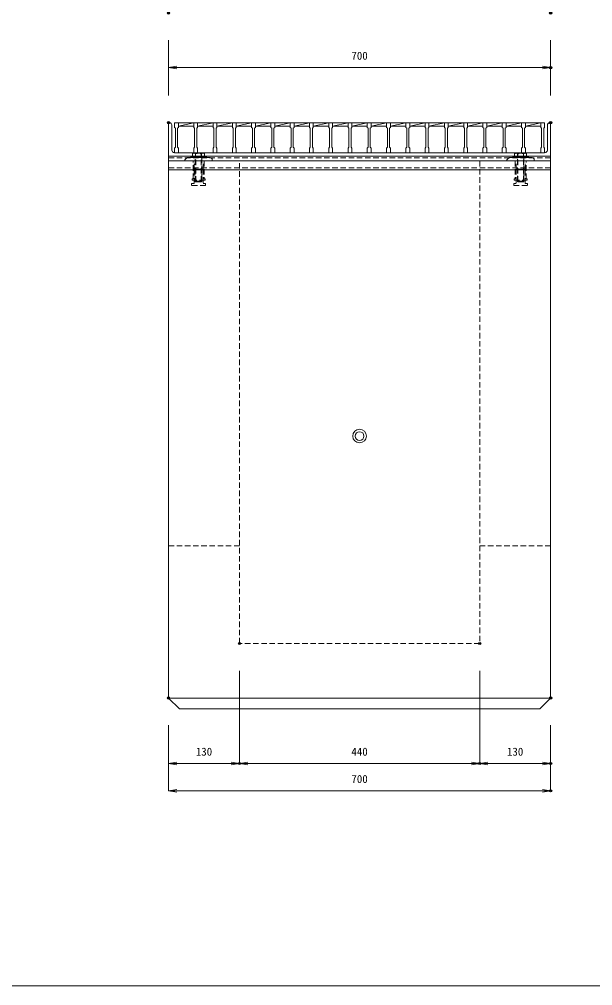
# Model space of a CAD drawing. Units: millimetres, scale not verified. Extents: x -4194 to -304, y 527 to 3367.
# Drawn here: x -2779 to -1729, y 527 to 2298 of the extents above; entities that cross this region are included whole.
import ezdxf
from ezdxf.enums import TextEntityAlignment as Align

# ---------------------------------------------------------------- set-up
doc = ezdxf.new("R2010")
doc.units = ezdxf.units.MM
doc.header["$LTSCALE"] = 20
doc.header["$PDMODE"] = 32
doc.header["$PDSIZE"] = 4
doc.linetypes.add('USER1', pattern=[0.75, 0.5, -0.25])
for name, color, linetype, lineweight in [('0-1_TITLE', 7, 'Continuous', 18), ('0-3_KIJUN', 7, 'Continuous', 18), ('0-5_SUNPO', 3, 'Continuous', 18), ('0-6_UKEWAKU', 4, 'Continuous', 18), ('0-7_GRE', 5, 'Continuous', 18), ('0-9__0-0_0', 7, 'Continuous', 18)]:
    doc.layers.add(name, color=color, linetype=linetype, lineweight=lineweight)
doc.layers.add('0-A__0-2_DEFPOINTS', color=7, linetype='Continuous')
doc.styles.add('ＭＳ ゴシック', font='')
doc.styles.get('ＭＳ ゴシック').set_extended_font_data('MS Gothic')

# ---------------------------------------------------------------- blocks, each defined once
blk = doc.blocks.new('W1-2_INST_C')
at = {"layer": '0-3_KIJUN', "linetype": 'USER1'}
for p, q in [((-8.23, -15), (-8.23, 0)), ((8.22, -15), (8.22, 0))]:
    blk.add_line(p, q, dxfattribs=at)
for points in [[(10, 0), (-10, 0), (-10, -33), (-12, -33), (-12, -35), (12, -35), (12, -33), (10, -33)], [(8.22, -15), (-8.23, -15), (-8.23, -41.5), (-12.75, -41.5), (-12.75, -45), (12.75, -45), (12.75, -41.5), (8.22, -41.5)], [(-6, -15), (6, -15), (6, -38), (-6, -38)]]:
    blk.add_lwpolyline(points, close=True, dxfattribs=at)
blk = doc.blocks.new('_OPEN')
at = {"layer": '0-9__0-0_0'}
blk.add_line((0, 0), (-1, 0), dxfattribs=at)
blk.add_lwpolyline([(-1, 0.167), (0, 0), (-1, -0.167)], dxfattribs=at)
blk = doc.blocks.new('_D6')
at = {"layer": '0-5_SUNPO'}
for p, q in [((1687.95, 1839.88), (1687.95, 1890.88)), ((1702.95, 1890.88), (2372.95, 1890.88)), ((2387.95, 1839.88), (2387.95, 1890.88))]:
    blk.add_line(p, q, dxfattribs=at)
at = {"layer": '0-A__0-2_DEFPOINTS'}
for p in [(2387.95, 1890.88), (1687.95, 1789.88), (2387.95, 1789.88)]:
    blk.add_point(p, dxfattribs=at)
at = {"layer": '0-5_SUNPO', "xscale": 15, "yscale": 15, "rotation": 180}
blk.add_blockref('_OPEN', (1687.95, 1890.88), dxfattribs=at)
at = {"layer": '0-5_SUNPO', "xscale": 15, "yscale": 15}
blk.add_blockref('_OPEN', (2387.95, 1890.88), dxfattribs=at)
at = {"layer": '0-5_SUNPO', "color": 7, "style": 'ＭＳ ゴシック'}
blk.add_text('700', height=14.66, dxfattribs=at).set_placement((2022.95, 1900.88), align=Align.BOTTOM_LEFT)
blk = doc.blocks.new('_D7')
at = {"layer": '0-5_SUNPO'}
for p, q in [((1687.95, 1940.88), (1687.95, 1890.88)), ((2387.95, 1940.88), (2387.95, 1890.88)), ((1702.95, 1890.88), (2372.95, 1890.88))]:
    blk.add_line(p, q, dxfattribs=at)
at = {"layer": '0-A__0-2_DEFPOINTS'}
for p in [(1687.95, 1990.88), (2387.95, 1990.88), (2387.95, 1890.88)]:
    blk.add_point(p, dxfattribs=at)
at = {"layer": '0-5_SUNPO', "xscale": 15, "yscale": 15, "rotation": 180}
blk.add_blockref('_OPEN', (1687.95, 1890.88), dxfattribs=at)
at = {"layer": '0-5_SUNPO', "xscale": 15, "yscale": 15}
blk.add_blockref('_OPEN', (2387.95, 1890.88), dxfattribs=at)
at = {"layer": '0-5_SUNPO', "color": 7, "style": 'ＭＳ ゴシック'}
blk.add_text('700', height=14.66, dxfattribs=at).set_placement((2022.95, 1900.88), align=Align.BOTTOM_LEFT)
blk = doc.blocks.new('A$C7D4F0D3A')
at = {"layer": '0-3_KIJUN', "color": 3}
for p, q in [((-15, 45), (15, 45)), ((-15, 44), (-15, 45)), ((15, 44), (-15, 44)), ((10.95, 45), (-10.95, 45)), ((-9.22, 52), (9.22, 52)), ((-5.47, 45), (-5.47, 51)), ((5.5, 45), (5.5, 51)), ((15, 45), (15, 44))]:
    blk.add_line(p, q, dxfattribs=at)
at = {"layer": '0-3_KIJUN', "color": 3, "linetype": 'USER1'}
for p, q in [((-6, 44), (6, 44)), ((-6, 1), (-6, 44)), ((-5, 0), (-5, 44)), ((5, 0), (5, 44)), ((6, 44), (6, 1)), ((-5, 0), (-6, 1)), ((6, 1), (-6, 1)), ((5, 0), (-5, 0)), ((6, 1), (5, 0))]:
    blk.add_line(p, q, dxfattribs=at)
at = {"layer": '0-3_KIJUN', "color": 3}
for points in [[(-10.95, 45), (-10.95, 51), (-9.22, 52)], [(9.22, 52), (10.95, 51), (10.95, 45)]]:
    blk.add_lwpolyline(points, dxfattribs=at)
for centre, radius, start, end in [((-8.21, 47.74), 4.26, 49.93201, 130.06799), ((0.02, 36.46), 15.54, 69.33427, 110.66573), ((8.23, 47.79), 4.21, 49.666, 130.334)]:
    blk.add_arc(centre, radius, start, end, dxfattribs=at)
blk = doc.blocks.new('_D61')
at = {"layer": '0-5_SUNPO'}
for p, q in [((1817.95, 785.88), (1817.95, 615.88)), ((1687.95, 685.88), (1687.95, 615.88)), ((1702.95, 615.88), (1802.95, 615.88))]:
    blk.add_line(p, q, dxfattribs=at)
at = {"layer": '0-A__0-2_DEFPOINTS'}
for p in [(1817.95, 835.88), (1687.95, 735.88), (1817.95, 615.88)]:
    blk.add_point(p, dxfattribs=at)
at = {"layer": '0-5_SUNPO', "xscale": 15, "yscale": 15, "rotation": 180}
blk.add_blockref('_OPEN', (1687.95, 615.88), dxfattribs=at)
at = {"layer": '0-5_SUNPO', "xscale": 15, "yscale": 15}
blk.add_blockref('_OPEN', (1817.95, 615.88), dxfattribs=at)
at = {"layer": '0-5_SUNPO', "color": 7, "style": 'ＭＳ ゴシック'}
blk.add_text('130', height=14.66, dxfattribs=at).set_placement((1737.95, 625.88), align=Align.BOTTOM_LEFT)
blk = doc.blocks.new('_D62')
at = {"layer": '0-5_SUNPO'}
for p, q in [((1817.95, 785.88), (1817.95, 615.88)), ((2257.95, 785.88), (2257.95, 615.88)), ((1832.95, 615.88), (2242.95, 615.88))]:
    blk.add_line(p, q, dxfattribs=at)
at = {"layer": '0-A__0-2_DEFPOINTS'}
for p in [(1817.95, 835.88), (2257.95, 835.88), (2257.95, 615.88)]:
    blk.add_point(p, dxfattribs=at)
at = {"layer": '0-5_SUNPO', "xscale": 15, "yscale": 15, "rotation": 180}
blk.add_blockref('_OPEN', (1817.95, 615.88), dxfattribs=at)
at = {"layer": '0-5_SUNPO', "xscale": 15, "yscale": 15}
blk.add_blockref('_OPEN', (2257.95, 615.88), dxfattribs=at)
at = {"layer": '0-5_SUNPO', "color": 7, "style": 'ＭＳ ゴシック'}
blk.add_text('440', height=14.66, dxfattribs=at).set_placement((2022.95, 625.88), align=Align.BOTTOM_LEFT)
blk = doc.blocks.new('_D63')
at = {"layer": '0-5_SUNPO'}
for p, q in [((2257.95, 785.88), (2257.95, 615.88)), ((2387.95, 685.88), (2387.95, 615.88)), ((2272.95, 615.88), (2372.95, 615.88))]:
    blk.add_line(p, q, dxfattribs=at)
at = {"layer": '0-A__0-2_DEFPOINTS'}
for p in [(2257.95, 835.88), (2387.95, 735.88), (2387.95, 615.88)]:
    blk.add_point(p, dxfattribs=at)
at = {"layer": '0-5_SUNPO', "xscale": 15, "yscale": 15, "rotation": 180}
blk.add_blockref('_OPEN', (2257.95, 615.88), dxfattribs=at)
at = {"layer": '0-5_SUNPO', "xscale": 15, "yscale": 15}
blk.add_blockref('_OPEN', (2387.95, 615.88), dxfattribs=at)
at = {"layer": '0-5_SUNPO', "color": 7, "style": 'ＭＳ ゴシック'}
blk.add_text('130', height=14.66, dxfattribs=at).set_placement((2307.95, 625.88), align=Align.BOTTOM_LEFT)
blk = doc.blocks.new('_D64')
at = {"layer": '0-5_SUNPO'}
for p, q in [((1687.95, 685.88), (1687.95, 565.88)), ((2387.95, 685.88), (2387.95, 565.88)), ((1702.95, 565.88), (2372.95, 565.88))]:
    blk.add_line(p, q, dxfattribs=at)
at = {"layer": '0-A__0-2_DEFPOINTS'}
for p in [(1687.95, 735.88), (2387.95, 735.88), (2387.95, 565.88)]:
    blk.add_point(p, dxfattribs=at)
at = {"layer": '0-5_SUNPO', "xscale": 15, "yscale": 15, "rotation": 180}
blk.add_blockref('_OPEN', (1687.95, 565.88), dxfattribs=at)
at = {"layer": '0-5_SUNPO', "xscale": 15, "yscale": 15}
blk.add_blockref('_OPEN', (2387.95, 565.88), dxfattribs=at)
at = {"layer": '0-5_SUNPO', "color": 7, "style": 'ＭＳ ゴシック'}
blk.add_text('700', height=14.66, dxfattribs=at).set_placement((2022.95, 575.88), align=Align.BOTTOM_LEFT)
blk = doc.blocks.new('M16_insert')
at = {"layer": '0-3_KIJUN', "color": 3}
for radius in [12.5, 8]:
    blk.add_circle((0, 0), radius, dxfattribs=at)
blk = doc.blocks.new('A$C2C2879BF')
at = {"layer": '0-7_GRE'}
for p, q in [((7, 0), (0, 0)), ((0, 0), (0, -8.5)), ((0, 0), (678, 0)), ((7, -8.5), (7, 0)), ((7, -6), (35.32, 0)), ((35.32, 0), (35.32, -8.5)), ((42.32, 0), (35.32, 0)), ((42.32, -8.5), (42.32, 0)), ((42.32, -6), (70.63, 0)), ((70.63, 0), (70.63, -8.5)), ((77.63, 0), (70.63, 0)), ((77.63, -8.5), (77.63, 0)), ((77.63, -6), (105.95, 0)), ((105.95, 0), (105.95, -8.5)), ((112.95, 0), (105.95, 0)), ((112.95, -8.5), (112.95, 0)), ((112.95, -6), (141.26, 0)), ((141.26, 0), (141.26, -8.5)), ((148.26, 0), (141.26, 0)), ((148.26, -8.5), (148.26, 0)), ((148.26, -6), (176.58, 0)), ((176.58, 0), (176.58, -8.5)), ((183.58, 0), (176.58, 0)), ((183.58, -8.5), (183.58, 0)), ((183.58, -6), (211.9, 0)), ((211.9, 0), (211.9, -8.5)), ((218.9, 0), (211.9, 0)), ((218.9, -8.5), (218.9, 0)), ((218.9, -6), (247.21, 0)), ((247.21, 0), (247.21, -8.5)), ((254.21, 0), (247.21, 0)), ((254.21, -8.5), (254.21, 0)), ((254.21, -6), (282.53, 0)), ((282.53, 0), (282.53, -8.5)), ((289.53, 0), (282.53, 0)), ((289.53, -8.5), (289.53, 0)), ((289.53, -6), (317.84, 0)), ((317.84, 0), (317.84, -8.5)), ((324.84, 0), (317.84, 0)), ((324.84, -8.5), (324.84, 0)), ((324.84, -6), (353.16, 0)), ((353.16, 0), (353.16, -8.5)), ((360.16, 0), (353.16, 0)), ((360.16, -8.5), (360.16, 0)), ((360.16, -6), (388.48, 0)), ((388.48, 0), (388.48, -8.5)), ((395.48, 0), (388.48, 0)), ((395.48, -8.5), (395.48, 0)), ((395.48, -6), (423.79, 0)), ((423.79, 0), (423.79, -8.5)), ((430.79, 0), (423.79, 0)), ((430.79, -8.5), (430.79, 0)), ((430.79, -6), (459.11, 0)), ((459.11, 0), (459.11, -8.5)), ((466.11, 0), (459.11, 0)), ((466.11, -8.5), (466.11, 0)), ((466.11, -6), (494.42, 0)), ((494.42, 0), (494.42, -8.5)), ((501.42, 0), (494.42, 0)), ((501.42, -8.5), (501.42, 0)), ((501.42, -6), (529.74, 0)), ((529.74, 0), (529.74, -8.5)), ((536.74, 0), (529.74, 0)), ((536.74, -8.5), (536.74, 0)), ((536.74, -6), (565.06, 0)), ((565.06, 0), (565.06, -8.5)), ((572.06, 0), (565.06, 0)), ((572.06, -8.5), (572.06, 0)), ((572.06, -6), (600.37, 0)), ((600.37, 0), (600.37, -8.5)), ((607.37, 0), (600.37, 0)), ((607.37, -8.5), (607.37, 0)), ((607.37, -6), (635.69, 0)), ((635.69, 0), (635.69, -8.5)), ((642.69, 0), (635.69, 0)), ((642.69, -8.5), (642.69, 0)), ((642.69, -6), (671, 0)), ((671, 0), (671, -8.5)), ((678, 0), (671, 0)), ((678, -8.5), (678, 0)), ((0, -8.5), (1.5, -10)), ((1.5, -10), (1.5, -45)), ((7, -8.5), (5.5, -10)), ((5.5, -45), (5.5, -10)), ((7, -6), (35.32, -6)), ((35.32, -8.5), (36.82, -10)), ((36.82, -10), (36.82, -45)), ((42.32, -8.5), (40.82, -10)), ((40.82, -45), (40.82, -10)), ((42.32, -6), (70.63, -6)), ((70.63, -8.5), (72.13, -10)), ((72.13, -10), (72.13, -45)), ((77.63, -8.5), (76.13, -10)), ((76.13, -45), (76.13, -10)), ((77.63, -6), (105.95, -6)), ((105.95, -8.5), (107.45, -10)), ((107.45, -10), (107.45, -45)), ((112.95, -8.5), (111.45, -10)), ((111.45, -45), (111.45, -10)), ((112.95, -6), (141.26, -6)), ((141.26, -8.5), (142.76, -10)), ((142.76, -10), (142.76, -45)), ((148.26, -8.5), (146.76, -10)), ((146.76, -45), (146.76, -10)), ((148.26, -6), (176.58, -6)), ((176.58, -8.5), (178.08, -10)), ((178.08, -10), (178.08, -45)), ((183.58, -8.5), (182.08, -10)), ((182.08, -45), (182.08, -10)), ((183.58, -6), (211.9, -6)), ((211.9, -8.5), (213.4, -10)), ((213.4, -10), (213.4, -45)), ((218.9, -8.5), (217.4, -10)), ((217.4, -45), (217.4, -10)), ((218.9, -6), (247.21, -6)), ((247.21, -8.5), (248.71, -10)), ((248.71, -10), (248.71, -45)), ((254.21, -8.5), (252.71, -10)), ((252.71, -45), (252.71, -10)), ((254.21, -6), (282.53, -6)), ((282.53, -8.5), (284.03, -10)), ((284.03, -10), (284.03, -45)), ((289.53, -8.5), (288.03, -10)), ((288.03, -45), (288.03, -10)), ((289.53, -6), (317.84, -6)), ((317.84, -8.5), (319.34, -10)), ((319.34, -10), (319.34, -45)), ((324.84, -8.5), (323.34, -10)), ((323.34, -45), (323.34, -10)), ((324.84, -6), (353.16, -6)), ((353.16, -8.5), (354.66, -10)), ((354.66, -10), (354.66, -45)), ((360.16, -8.5), (358.66, -10)), ((358.66, -45), (358.66, -10)), ((360.16, -6), (388.48, -6)), ((388.48, -8.5), (389.98, -10)), ((389.98, -10), (389.98, -45)), ((395.48, -8.5), (393.98, -10)), ((393.98, -45), (393.98, -10)), ((395.48, -6), (423.79, -6)), ((423.79, -8.5), (425.29, -10)), ((425.29, -10), (425.29, -45)), ((430.79, -8.5), (429.29, -10)), ((429.29, -45), (429.29, -10)), ((430.79, -6), (459.11, -6)), ((459.11, -8.5), (460.61, -10)), ((460.61, -10), (460.61, -45)), ((466.11, -8.5), (464.61, -10)), ((464.61, -45), (464.61, -10)), ((466.11, -6), (494.42, -6)), ((494.42, -8.5), (495.92, -10)), ((495.92, -10), (495.92, -45)), ((501.42, -8.5), (499.92, -10)), ((499.92, -45), (499.92, -10)), ((501.42, -6), (529.74, -6)), ((529.74, -8.5), (531.24, -10)), ((531.24, -10), (531.24, -45)), ((536.74, -8.5), (535.24, -10)), ((535.24, -45), (535.24, -10)), ((536.74, -6), (565.06, -6)), ((565.06, -8.5), (566.56, -10)), ((566.56, -10), (566.56, -45)), ((572.06, -8.5), (570.56, -10)), ((570.56, -45), (570.56, -10)), ((572.06, -6), (600.37, -6)), ((600.37, -8.5), (601.87, -10)), ((601.87, -10), (601.87, -45)), ((607.37, -8.5), (605.87, -10)), ((605.87, -45), (605.87, -10)), ((607.37, -6), (635.69, -6)), ((635.69, -8.5), (637.19, -10)), ((637.19, -10), (637.19, -45)), ((642.69, -8.5), (641.19, -10)), ((641.19, -45), (641.19, -10)), ((642.69, -6), (671, -6)), ((671, -8.5), (672.5, -10)), ((672.5, -10), (672.5, -45)), ((678, -8.5), (676.5, -10)), ((676.5, -45), (676.5, -10)), ((1.5, -45), (0, -46.5)), ((0, -46.5), (0, -55)), ((5.5, -45), (7, -46.5)), ((7, -55), (7, -46.5)), ((36.82, -45), (35.32, -46.5)), ((35.32, -46.5), (35.32, -55)), ((40.82, -45), (42.32, -46.5)), ((72.13, -45), (70.63, -46.5)), ((70.63, -46.5), (70.63, -55)), ((76.13, -45), (77.63, -46.5)), ((107.45, -45), (105.95, -46.5)), ((105.95, -46.5), (105.95, -55)), ((111.45, -45), (112.95, -46.5)), ((142.76, -45), (141.26, -46.5)), ((141.26, -46.5), (141.26, -55)), ((146.76, -45), (148.26, -46.5)), ((178.08, -45), (176.58, -46.5)), ((176.58, -46.5), (176.58, -55)), ((182.08, -45), (183.58, -46.5)), ((213.4, -45), (211.9, -46.5)), ((211.9, -46.5), (211.9, -55)), ((217.4, -45), (218.9, -46.5)), ((248.71, -45), (247.21, -46.5)), ((247.21, -46.5), (247.21, -55)), ((252.71, -45), (254.21, -46.5)), ((284.03, -45), (282.53, -46.5)), ((282.53, -46.5), (282.53, -55)), ((288.03, -45), (289.53, -46.5)), ((319.34, -45), (317.84, -46.5)), ((317.84, -46.5), (317.84, -55)), ((323.34, -45), (324.84, -46.5)), ((354.66, -45), (353.16, -46.5)), ((353.16, -46.5), (353.16, -55)), ((358.66, -45), (360.16, -46.5)), ((389.98, -45), (388.48, -46.5)), ((388.48, -46.5), (388.48, -55)), ((393.98, -45), (395.48, -46.5)), ((425.29, -45), (423.79, -46.5)), ((423.79, -46.5), (423.79, -55)), ((429.29, -45), (430.79, -46.5)), ((460.61, -45), (459.11, -46.5)), ((459.11, -46.5), (459.11, -55)), ((464.61, -45), (466.11, -46.5)), ((495.92, -45), (494.42, -46.5)), ((494.42, -46.5), (494.42, -55)), ((499.92, -45), (501.42, -46.5)), ((531.24, -45), (529.74, -46.5)), ((529.74, -46.5), (529.74, -55)), ((535.24, -45), (536.74, -46.5)), ((566.56, -45), (565.06, -46.5)), ((565.06, -46.5), (565.06, -55)), ((570.56, -45), (572.06, -46.5)), ((601.87, -45), (600.37, -46.5)), ((600.37, -46.5), (600.37, -55)), ((605.87, -45), (607.37, -46.5)), ((637.19, -45), (635.69, -46.5)), ((635.69, -46.5), (635.69, -55)), ((641.19, -45), (642.69, -46.5)), ((672.5, -45), (671, -46.5)), ((671, -46.5), (671, -55)), ((676.5, -45), (678, -46.5)), ((0, -55), (7, -55))]:
    blk.add_line(p, q, dxfattribs=at)
for points in [[(35.32, -55), (42.32, -55), (42.32, -46.5)], [(70.63, -55), (77.63, -55), (77.63, -46.5)], [(105.95, -55), (112.95, -55), (112.95, -46.5)], [(141.26, -55), (148.26, -55), (148.26, -46.5)], [(176.58, -55), (183.58, -55), (183.58, -46.5)], [(211.9, -55), (218.9, -55), (218.9, -46.5)], [(247.21, -55), (254.21, -55), (254.21, -46.5)], [(282.53, -55), (289.53, -55), (289.53, -46.5)], [(317.84, -55), (324.84, -55), (324.84, -46.5)], [(353.16, -55), (360.16, -55), (360.16, -46.5)], [(388.48, -55), (395.48, -55), (395.48, -46.5)], [(423.79, -55), (430.79, -55), (430.79, -46.5)], [(459.11, -55), (466.11, -55), (466.11, -46.5)], [(494.42, -55), (501.42, -55), (501.42, -46.5)], [(529.74, -55), (536.74, -55), (536.74, -46.5)], [(565.06, -55), (572.06, -55), (572.06, -46.5)], [(600.37, -55), (607.37, -55), (607.37, -46.5)], [(635.69, -55), (642.69, -55), (642.69, -46.5)], [(671, -55), (678, -55), (678, -46.5)]]:
    blk.add_lwpolyline(points, dxfattribs=at)
blk = doc.blocks.new('A$C2C2C4EE4')
at = {"layer": '0-6_UKEWAKU'}
for p, q in [((0, -61), (0, 0)), ((2, 0), (0, 0)), ((698, 0), (700, 0)), ((700, -61), (700, 0)), ((6, -50), (6, -4)), ((694, -50), (694, -4)), ((60, -61), (0, -61)), ((0, -61), (0, -86)), ((56, -55), (11, -55)), ((56, -55), (644, -55)), ((60, -61), (60, -59)), ((640, -61), (60, -61)), ((640, -61), (640, -59)), ((640, -61), (700, -61)), ((644, -55), (689, -55)), ((700, -61), (700, -86)), ((0, -86), (700, -86))]:
    blk.add_line(p, q, dxfattribs=at)
at = {"layer": '0-6_UKEWAKU', "linetype": 'USER1'}
for p, q in [((700, -64.2), (0, -64.2)), ((0, -82.8), (700, -82.8))]:
    blk.add_line(p, q, dxfattribs=at)
at = {"layer": '0-6_UKEWAKU'}
for centre, radius, start, end in [((2, -4), 4, 0, 90), ((698, -4), 4, 90, 180), ((11, -50), 5, 180, 270), ((689, -50), 5, 270, 0), ((56, -59), 4, 0, 90), ((644, -59), 4, 90, 180)]:
    blk.add_arc(centre, radius, start, end, dxfattribs=at)

msp = doc.modelspace()

# ---------------------------------------------------------------- linework, layer by layer
at = {"layer": '0-1_TITLE', "color": 2}
msp.add_lwpolyline([(-4193.98, 527.23), (-303.98, 527.23), (-303.98, 3367.23), (-4193.98, 3367.23)], close=True, dxfattribs=at)
at = {"layer": '0-3_KIJUN', "linetype": 'USER1'}
for p, q in [((-2506.02, 2022.19), (-1806.02, 2022.19)), ((-2506.02, 2022.19), (-1806.02, 2022.19)), ((-2506.02, 1333.19), (-2376.02, 1333.19)), ((-1936.02, 1333.19), (-1806.02, 1333.19))]:
    msp.add_line(p, q, dxfattribs=at)
at = {"layer": '0-3_KIJUN'}
msp.add_line((-2506.02, 1054.19), (-1806.02, 1054.19), dxfattribs=at)
msp.add_lwpolyline([(-1806.02, 2038.19), (-1806.02, 1054.19), (-1826.02, 1034.19), (-2486.02, 1034.19), (-2506.02, 1054.19), (-2506.02, 2038.19)], close=True, dxfattribs=at)
at = {"layer": '0-3_KIJUN', "linetype": 'USER1'}
msp.add_lwpolyline([(-1936.02, 2038.19), (-1936.02, 1154.19), (-2376.02, 1154.19), (-2376.02, 2038.19)], dxfattribs=at)
at = {"layer": '0-6_UKEWAKU'}
for p, q in [((-2472.02, 2044.19), (-2430.02, 2044.19)), ((-1882.02, 2044.19), (-1840.02, 2044.19))]:
    msp.add_line(p, q, dxfattribs=at)
for points in [[(-2426.02, 2040.19), (-2426.02, 2038.19), (-2476.02, 2038.19), (-2476.02, 2040.19), (-2472.02, 2044.19)], [(-1836.02, 2040.19), (-1836.02, 2038.19), (-1886.02, 2038.19), (-1886.02, 2040.19), (-1882.02, 2044.19)]]:
    msp.add_lwpolyline(points, dxfattribs=at)
for centre in [(-2430.02, 2040.19), (-1840.02, 2040.19)]:
    msp.add_arc(centre, 4, 360, 90, dxfattribs=at)

# ---------------------------------------------------------------- block references
at = {"layer": '0-3_KIJUN'}
for name, p in [('A$C7D4F0D3A', (-2451.02, 2000.19)), ('A$C7D4F0D3A', (-1861.02, 2000.19)), ('W1-2_INST_C', (-1861.02, 2038.19)), ('W1-2_INST_C', (-1861.02, 2038.19)), ('M16_insert', (-2156.02, 1534.19))]:
    msp.add_blockref(name, p, dxfattribs=at)
at = {"layer": '0-3_KIJUN', "xscale": -1}
msp.add_blockref('W1-2_INST_C', (-2451.02, 2038.19), dxfattribs=at)
msp.add_blockref('W1-2_INST_C', (-2451.02, 2038.19), dxfattribs=at)
at = {"layer": '0-5_SUNPO'}
for name in ['_D7', '_D6', '_D61', '_D62', '_D63', '_D64']:
    msp.add_blockref(name, (-4193.98, 318.31), dxfattribs=at)
at = {"layer": '0-6_UKEWAKU'}
msp.add_blockref('A$C2C2C4EE4', (-2506.02, 2108.19), dxfattribs=at)
at = {"layer": '0-7_GRE'}
msp.add_blockref('A$C2C2879BF', (-2495.02, 2108.19), dxfattribs=at)

doc.saveas('drawing.dxf')
